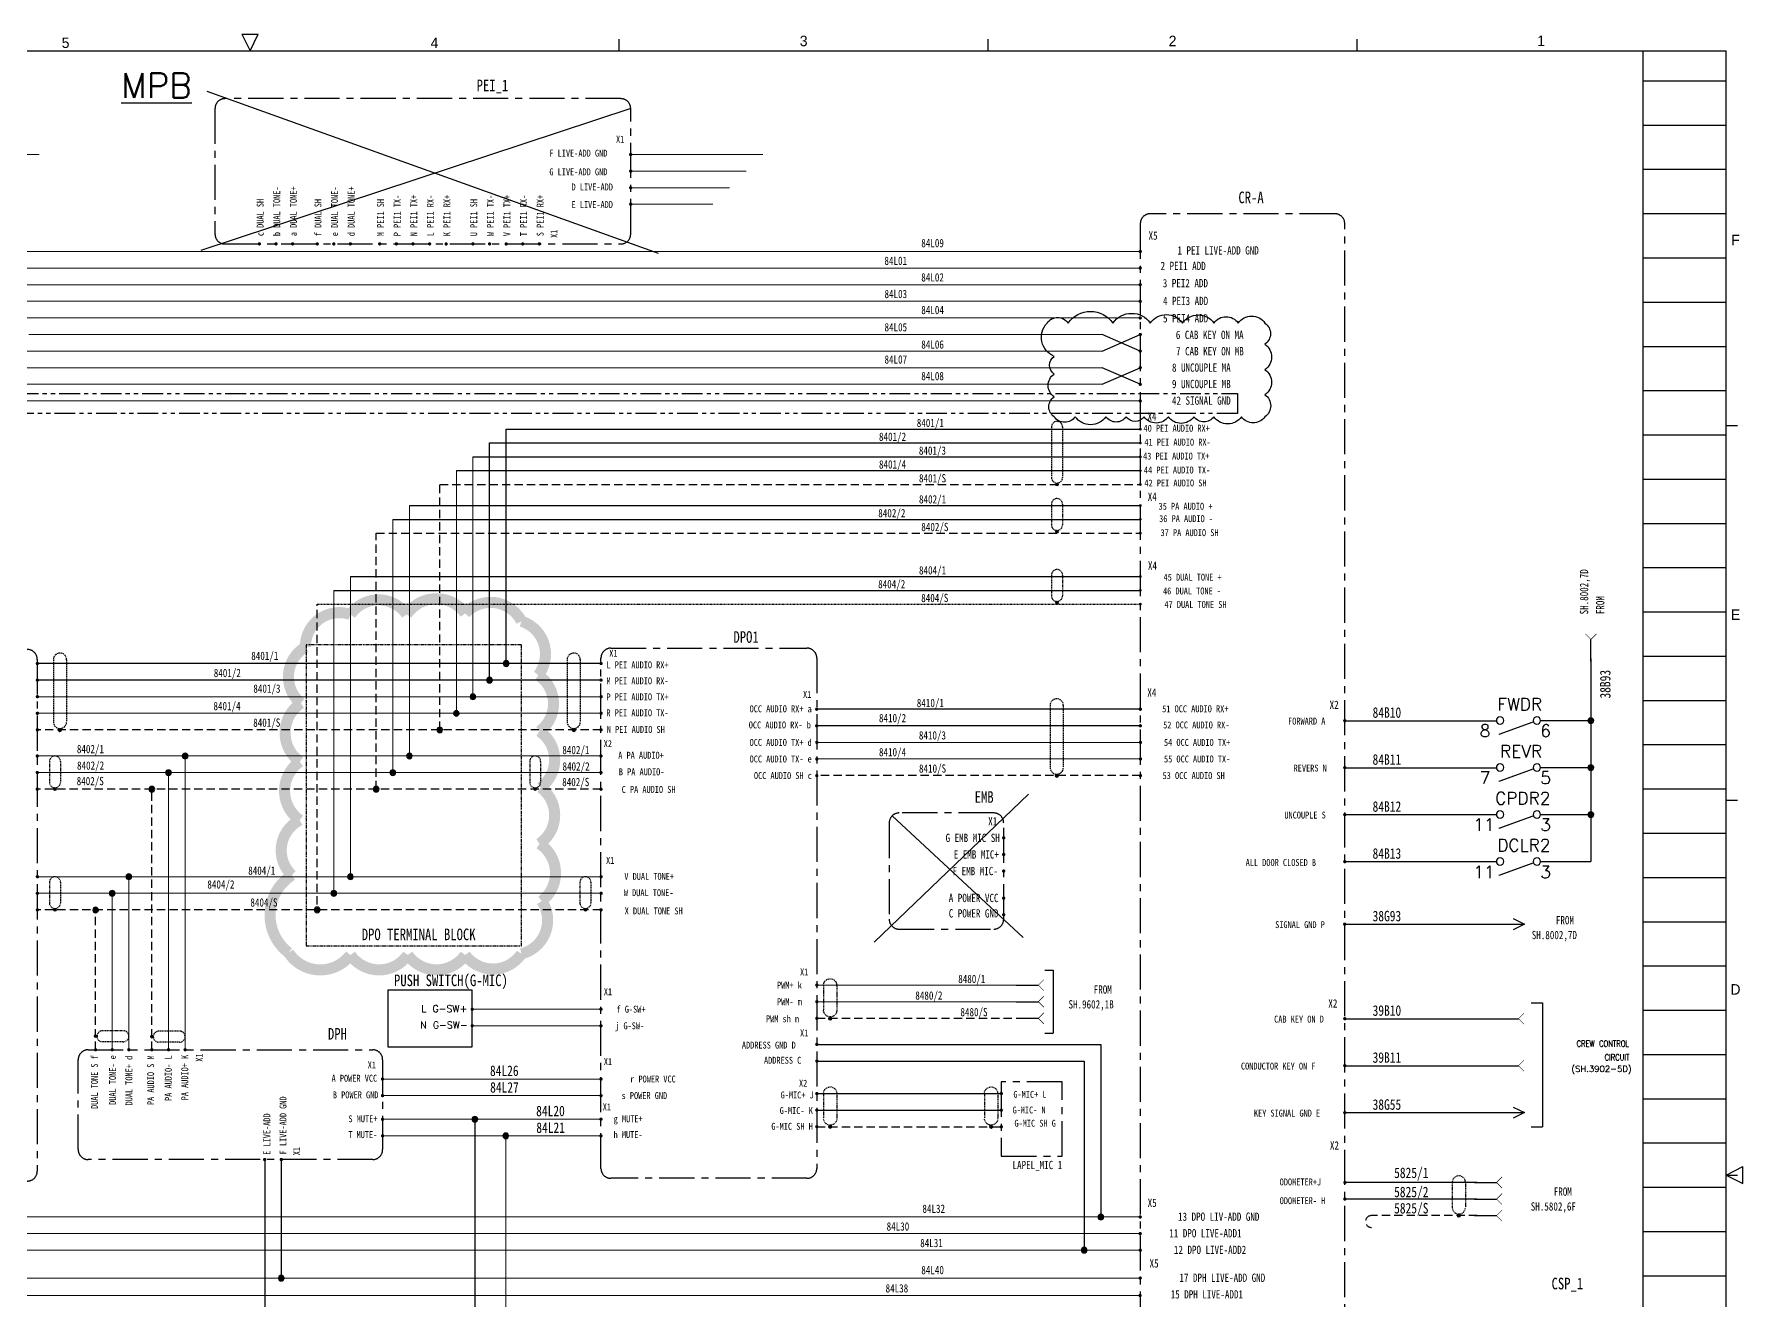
# Model space of a CAD drawing. Header units: millimetres. Extents: x 1204 to 1763, y -128 to 303.
# Drawn here: x 1444.4 to 1753.1, y 64.9 to 293.7 of the extents above; entities that cross this region are included whole.
import ezdxf
from ezdxf.enums import TextEntityAlignment as Align

# ---------------------------------------------------------------- set-up
doc = ezdxf.new("R2010")
doc.units = ezdxf.units.MM
for name, pattern in [('CENTER', [50.8, 31.75, -6.35, 6.35, -6.35]), ('HIDDEN', [0.375, 0.25, -0.125]), ('PHANTOM2', [1.25, 0.625, -0.125, 0.125, -0.125, 0.125, -0.125])]:
    doc.linetypes.add(name, pattern=pattern)
for name, color, linetype, lineweight in [('1', 7, 'Continuous', 15), ('7', 7, 'Continuous', 15), ('ADDRESS', 85, 'Continuous', 15), ('GND', 252, 'Continuous', 15), ('LINE', 7, 'Continuous', 15), ('TEXT', 7, 'Continuous', 15)]:
    doc.layers.add(name, color=color, linetype=linetype, lineweight=lineweight)
for name, color, linetype in [('AUDIO+', 26, 'Continuous'), ('PA+', 116, 'Continuous'), ('RED_14_THHN', 20, 'Continuous'), ('SHIELD', 41, 'Continuous'), ('SYMS', 7, 'Continuous'), ('TX+', 1, 'Continuous'), ('TX-', 30, 'Continuous')]:
    doc.layers.add(name, color=color, linetype=linetype)
doc.styles.add('ROMANS', font='txt', dxfattribs={"height": 0.2})
doc.styles.get("Standard").update_dxf_attribs({"font": 'txt.shx', "bigfont": 'whgtxt.shx'})
doc.styles.add('WD_IEC', font='ISOCP2', dxfattribs={"width": 0.9, "height": 4, "bigfont": 'whtmtxt'})

# ---------------------------------------------------------------- blocks, each defined once
blk = doc.blocks.new('BALL')
at = {"layer": 'LINE'}
h = blk.add_hatch(color=256, dxfattribs=at)
h.paths.add_polyline_path([(203.75, 320.23, 0.41419), (203.5, 319.98), (203.75, 319.98)])
h.paths.add_polyline_path([(203.75, 320.23), (203.75, 319.98), (204, 319.98, 0.41419)])
h.paths.add_polyline_path([(204, 319.98, 0.00002), (204, 319.98), (203.5, 319.98, 1.00004)])
blk.add_circle((203.75, 319.98), 0.25, dxfattribs=at)
blk = doc.blocks.new('A$C38FC7A60')
at = {"layer": 'SHIELD', "linetype": 'HIDDEN'}
for p, q in [((-1.98, 10), (-1.98, 2.5)), ((0, 0), (0, 0.52))]:
    blk.add_line(p, q, dxfattribs=at)
for points in [[(-1.98, 10), (-1.98, 10), (-1.94, 10.52), (-1.94, 10.52), (-1.23, 12.78), (1.93, 12.35), (1.98, 10), (1.98, 10), (1.98, 2.5), (1.98, 2.5)], [(1.98, 2.5), (1.98, 2.5), (1.94, 1.98), (1.94, 1.98), (1.34, 0.01), (-1.34, 0.01), (-1.94, 1.98), (-1.94, 1.98), (-1.98, 2.5), (-1.98, 2.5)]]:
    blk.add_open_spline(points, degree=3, knots=[0, 0, 0, 0, 1, 1, 1, 2, 2, 2, 3, 3, 3, 3], dxfattribs=at)
at = {"layer": 'SHIELD', "linetype": 'HIDDEN', "xscale": -2, "yscale": 2, "zscale": 2}
blk.add_blockref('BALL', (407.5, -639.96), dxfattribs=at)
blk = doc.blocks.new('mel6e')
blk.add_line((0, 0), (4, 0))
at = {"const_width": 0.107}
blk.add_lwpolyline([(5, 1), (4, 0), (5, -1)], dxfattribs=at)
blk = doc.blocks.new('mel0b')
at = {"const_width": 0.213}
blk.add_lwpolyline([(1.29, -0.23), (7.56, -2.51)], dxfattribs=at)
for centre in [(0.67, 0), (7.33, 0)]:
    blk.add_circle(centre, 0.667)
blk = doc.blocks.new('WDDOT')
for radius in [0.72, 0.449, 0.223]:
    blk.add_circle((0, 0), radius)
blk = doc.blocks.new('HA1X1')
blk.add_lwpolyline([(-2.5, 1.25), (0, 0), (-2.5, -1.25)])
at = {"style": 'WD_IEC', "flags": 1}
blk.add_attdef('X4TERM01', (0, 0), '', height=0.32, dxfattribs=at)
at = {"style": 'WD_IEC'}
blk.add_attdef('DESC1', (2.5, 0.675), '', height=2.5, dxfattribs=at)
blk.add_attdef('DESC2', text='', height=2.5, dxfattribs=at).set_placement((2.5, -0.675), align=Align.TOP_LEFT)

msp = doc.modelspace()

# ---------------------------------------------------------------- linework, layer by layer
at = {"color": 2, "linetype": 'Continuous'}
for p, q in [((1481.88, 293.66), (1484.88, 293.66)), ((1481.88, 293.66), (1483.38, 290.63)), ((1483.38, 290.63), (1484.88, 293.66)), ((1750.08, 87.43), (1753.1, 88.96)), ((1750.08, 87.43), (1753.1, 85.92)), ((1753.1, 85.92), (1753.1, 88.96))]:
    msp.add_line(p, q, dxfattribs=at)
at = {"color": 5, "linetype": 'Continuous'}
for p, q in [((1216.68, 290.63), (1750.08, 290.63)), ((1735.08, -115.77), (1735.08, 290.63)), ((1750.08, -115.77), (1750.08, 290.63)), ((1735.08, 285.23), (1750.08, 285.23)), ((1735.08, 269.23), (1750.08, 269.23)), ((1735.08, 253.23), (1750.08, 253.23)), ((1735.08, 237.23), (1750.08, 237.23)), ((1735.08, 221.23), (1750.08, 221.23)), ((1735.08, 205.23), (1750.08, 205.23)), ((1735.08, 189.23), (1750.08, 189.23)), ((1735.08, 173.23), (1750.08, 173.23)), ((1735.08, 157.23), (1750.08, 157.23)), ((1735.08, 141.23), (1750.08, 141.23)), ((1735.08, 125.23), (1750.08, 125.23)), ((1735.08, 109.23), (1750.08, 109.23)), ((1735.08, 93.23), (1750.08, 93.23)), ((1735.08, 77.23), (1750.08, 77.23))]:
    msp.add_line(p, q, dxfattribs=at)
at = {"color": 6, "linetype": 'Continuous'}
for p, q in [((1550.06, 290.63), (1550.06, 292.74)), ((1616.73, 290.63), (1616.73, 292.74)), ((1683.41, 290.63), (1683.41, 292.74)), ((1735.08, 277.23), (1750.08, 277.23)), ((1735.08, 261.23), (1750.08, 261.23)), ((1735.08, 245.23), (1750.08, 245.23)), ((1735.08, 229.23), (1750.08, 229.23)), ((1750.08, 222.9), (1752.13, 222.9)), ((1735.08, 213.23), (1750.08, 213.23)), ((1735.08, 197.23), (1750.08, 197.23)), ((1735.08, 181.23), (1750.08, 181.23)), ((1735.08, 165.23), (1750.08, 165.23)), ((1750.08, 155.17), (1752.13, 155.17)), ((1735.08, 149.23), (1750.08, 149.23)), ((1735.08, 133.23), (1750.08, 133.23)), ((1735.08, 117.23), (1750.08, 117.23)), ((1735.08, 101.23), (1750.08, 101.23)), ((1750.08, 87.43), (1752.13, 87.43)), ((1735.08, 85.23), (1750.08, 85.23)), ((1735.08, 69.23), (1750.08, 69.23))]:
    msp.add_line(p, q, dxfattribs=at)
for p, q in [((1475.55, 283.38), (1557.12, 254.07)), ((1552.16, 280.2), (1474.51, 254.55)), ((1644.22, 236.37), (1637.36, 239.37)), ((1637.36, 236.37), (1644.22, 239.37)), ((1644.22, 230.37), (1637.36, 233.37)), ((1637.36, 230.37), (1644.22, 233.37)), ((1526.66, 219.76), (1644.22, 219.76)), ((1529.66, 222.26), (1644.22, 222.26)), ((1523.66, 217.26), (1644.22, 217.26)), ((1520.66, 214.76), (1644.22, 214.76)), ((1512.18, 208.45), (1644.22, 208.45)), ((1509.18, 205.95), (1644.22, 205.95)), ((1501.52, 195.62), (1644.22, 195.62)), ((1498.52, 193.12), (1644.22, 193.12)), ((1681.18, 169.56), (1708.57, 169.56)), ((1716.57, 169.59), (1725.65, 169.59)), ((1681.18, 161.07), (1708.57, 161.07)), ((1716.57, 161.09), (1725.65, 161.09)), ((1624.02, 156.28), (1596.18, 129.55)), ((1599.38, 152.36), (1623.07, 130.36)), ((1681.18, 152.58), (1708.57, 152.58)), ((1716.57, 152.6), (1725.65, 152.6)), ((1681.18, 144.08), (1708.57, 144.08)), ((1716.57, 144.1), (1725.65, 144.1)), ((1681.18, 132.78), (1713.63, 132.78)), ((1626.97, 124.49), (1628.52, 124.49)), ((1628.52, 124.49), (1628.52, 113.09)), ((1714.88, 118.56), (1716.93, 118.56)), ((1716.93, 118.56), (1716.93, 96.13)), ((1681.18, 115.69), (1708.57, 115.69)), ((1626.97, 113.09), (1628.52, 113.09)), ((1681.18, 107.2), (1708.57, 107.2)), ((1585.79, 102.16), (1592.09, 102.16)), ((1585.79, 99.16), (1592.09, 99.16)), ((1681.18, 98.71), (1713.63, 98.71)), ((1714.88, 96.13), (1716.93, 96.13))]:
    msp.add_line(p, q)
at = {"color": 1, "linetype": 'CENTER', "ltscale": 0.2}
for points in [[(1552.16, 257.53), (1552.16, 280.2, 0.414214), (1550.36, 282), (1478.85, 282, 0.414214), (1477.05, 280.2), (1477.05, 257.53, 0.414214), (1478.85, 255.73), (1550.36, 255.73, 0.414214)], [(1679.38, 261.2), (1646.04, 261.2, 0.414214), (1644.24, 259.4), (1644.24, -46.42, 0.414214), (1646.04, -48.22), (1679.38, -48.22, 0.414214), (1681.18, -46.42), (1681.18, 259.4, 0.414214)], [(1417.86, 182.44), (1443.14, 182.44, -0.414214), (1444.94, 180.64), (1444.94, 88.14, -0.414214), (1443.14, 86.34), (1417.86, 86.34, -0.414214), (1416.06, 88.14), (1416.06, 180.64, -0.414214)], [(1548.59, 182.68), (1583.99, 182.68, -0.414214), (1585.79, 180.88), (1585.79, 88.64, -0.414214), (1583.99, 86.84), (1548.59, 86.84, -0.414214), (1546.79, 88.64), (1546.79, 180.88, -0.414214)], [(1617.75, 152.88), (1600.66, 152.88, 0.414214), (1598.86, 151.08), (1598.86, 133.68, 0.414214), (1600.66, 131.88), (1617.75, 131.88, 0.414214), (1619.55, 133.68), (1619.55, 151.08, 0.414214)], [(1454.13, 110.08), (1505.54, 110.08, -0.414214), (1507.34, 108.28), (1507.34, 92.03, -0.414214), (1505.54, 90.23), (1454.13, 90.23, -0.414214), (1452.33, 92.03), (1452.33, 108.28, -0.414214)]]:
    msp.add_lwpolyline(points, format="xyb", close=True, dxfattribs=at)
for points, const_width in [([(1552.31, 271.9, -1), (1552.01, 271.9, -1)], 0.3), ([(1552.31, 268.9, -1), (1552.01, 268.9, -1)], 0.3), ([(1552.31, 265.9, -1), (1552.01, 265.9, -1)], 0.3), ([(1552.31, 262.93, -1), (1552.01, 262.93, -1)], 0.3), ([(1485.07, 255.6, -1), (1485.07, 255.9, -1)], 0.3), ([(1488.07, 255.6, -1), (1488.07, 255.9, -1)], 0.3), ([(1491.07, 255.6, -1), (1491.07, 255.9, -1)], 0.3), ([(1495.52, 255.6, -1), (1495.52, 255.9, -1)], 0.3), ([(1498.52, 255.6, -1), (1498.52, 255.9, -1)], 0.3), ([(1501.52, 255.6, -1), (1501.52, 255.9, -1)], 0.3), ([(1506.82, 255.6, -1), (1506.82, 255.9, -1)], 0.3), ([(1509.82, 255.6, -1), (1509.82, 255.9, -1)], 0.3), ([(1512.82, 255.6, -1), (1512.82, 255.9, -1)], 0.3), ([(1515.82, 255.6, -1), (1515.82, 255.9, -1)], 0.3), ([(1518.82, 255.6, -1), (1518.82, 255.9, -1)], 0.3), ([(1523.66, 255.6, -1), (1523.66, 255.9, -1)], 0.3), ([(1526.66, 255.6, -1), (1526.66, 255.9, -1)], 0.3), ([(1529.66, 255.6, -1), (1529.66, 255.9, -1)], 0.3), ([(1532.66, 255.6, -1), (1532.66, 255.9, -1)], 0.3), ([(1535.66, 255.6, -1), (1535.66, 255.9, -1)], 0.3), ([(1644.37, 254.37, -1), (1644.07, 254.37, -1)], 0.3), ([(1644.37, 251.37, -1), (1644.07, 251.37, -1)], 0.3), ([(1644.37, 248.37, -1), (1644.07, 248.37, -1)], 0.3), ([(1644.37, 245.37, -1), (1644.07, 245.37, -1)], 0.3), ([(1644.37, 242.37, -1), (1644.07, 242.37, -1)], 0.3), ([(1644.37, 239.37, -1), (1644.07, 239.37, -1)], 0.3), ([(1644.37, 236.37, -1), (1644.07, 236.37, -1)], 0.3), ([(1644.37, 233.37, -1), (1644.07, 233.37, -1)], 0.3), ([(1644.37, 230.37, -1), (1644.07, 230.37, -1)], 0.3), ([(1644.37, 227.37, -1), (1644.07, 227.37, -1)], 0.3), ([(1644.37, 222.26, -1), (1644.12, 222.26, -1)], 0.25), ([(1644.37, 219.76, -1), (1644.12, 219.76, -1)], 0.25), ([(1644.37, 217.26, -1), (1644.12, 217.26, -1)], 0.25), ([(1644.37, 214.76, -1), (1644.12, 214.76, -1)], 0.25), ([(1644.37, 212.26, -1), (1644.12, 212.26, -1)], 0.25), ([(1644.37, 208.45, -1), (1644.12, 208.45, -1)], 0.25), ([(1644.37, 205.95, -1), (1644.12, 205.95, -1)], 0.25), ([(1644.37, 203.45, -1), (1644.12, 203.45, -1)], 0.25), ([(1644.37, 195.62, -1), (1644.12, 195.62, -1)], 0.25), ([(1644.37, 193.12, -1), (1644.12, 193.12, -1)], 0.25), ([(1644.37, 190.62, -1), (1644.12, 190.62, -1)], 0.25), ([(1444.81, 179.9, 1), (1445.11, 179.9, 1)], 0.3), ([(1444.81, 179.9, 1), (1445.11, 179.9, 1)], 0.3), ([(1529.81, 179.9, -1), (1529.51, 179.9, -1)], 0.3), ([(1546.66, 179.9, 1), (1546.96, 179.9, 1)], 0.3), ([(1546.66, 179.9, 1), (1546.96, 179.9, 1)], 0.3), ([(1444.81, 176.9, 1), (1445.11, 176.9, 1)], 0.3), ([(1526.81, 176.9, -1), (1526.51, 176.9, -1)], 0.3), ([(1546.66, 176.9, 1), (1546.96, 176.9, 1)], 0.3), ([(1444.81, 173.9, 1), (1445.11, 173.9, 1)], 0.3), ([(1523.81, 173.9, -1), (1523.51, 173.9, -1)], 0.3), ([(1546.66, 173.9, 1), (1546.96, 173.9, 1)], 0.3), ([(1444.81, 170.9, 1), (1445.11, 170.9, 1)], 0.3), ([(1520.81, 170.9, -1), (1520.51, 170.9, -1)], 0.3), ([(1546.66, 170.9, 1), (1546.96, 170.9, 1)], 0.3), ([(1585.92, 171.64, -1), (1585.62, 171.64, -1)], 0.3), ([(1644.39, 171.64, -1), (1644.09, 171.64, -1)], 0.3), ([(1681.33, 169.56, -1), (1681.03, 169.56, -1)], 0.3), ([(1725.8, 169.59, -1), (1725.5, 169.59, -1)], 0.3), ([(1444.81, 167.9, 1), (1445.11, 167.9, 1)], 0.3), ([(1517.81, 167.9, -1), (1517.51, 167.9, -1)], 0.3), ([(1546.66, 167.9, 1), (1546.96, 167.9, 1)], 0.3), ([(1585.92, 168.64, -1), (1585.62, 168.64, -1)], 0.3), ([(1644.39, 168.64, -1), (1644.09, 168.64, -1)], 0.3), ([(1585.94, 165.64, -1), (1585.64, 165.64, -1)], 0.3), ([(1644.41, 165.64, -1), (1644.11, 165.64, -1)], 0.3), ([(1445.09, 163.18, -1), (1444.79, 163.18, -1)], 0.3), ([(1471.8, 163.18, -1), (1471.5, 163.18, -1)], 0.3), ([(1512.33, 163.2, -1), (1512.03, 163.2, -1)], 0.3), ([(1546.64, 163.18, 1), (1546.94, 163.18, 1)], 0.3), ([(1585.94, 162.64, -1), (1585.64, 162.64, -1)], 0.3), ([(1644.41, 162.64, -1), (1644.11, 162.64, -1)], 0.3), ([(1681.33, 161.07, -1), (1681.03, 161.07, -1)], 0.3), ([(1725.8, 161.09, -1), (1725.5, 161.09, -1)], 0.3), ([(1445.09, 160.18, -1), (1444.79, 160.18, -1)], 0.3), ([(1445.09, 157.18, -1), (1444.79, 157.18, -1)], 0.3), ([(1465.8, 157.2, -1), (1465.5, 157.2, -1)], 0.3), ([(1468.8, 160.2, -1), (1468.5, 160.2, -1)], 0.3), ([(1506.33, 157.2, -1), (1506.03, 157.2, -1)], 0.3), ([(1509.33, 160.2, -1), (1509.03, 160.2, -1)], 0.3), ([(1546.64, 160.18, 1), (1546.94, 160.18, 1)], 0.3), ([(1546.64, 157.18, 1), (1546.94, 157.18, 1)], 0.3), ([(1585.94, 159.64, -1), (1585.64, 159.64, -1)], 0.3), ([(1644.41, 159.64, -1), (1644.11, 159.64, -1)], 0.3), ([(1681.33, 152.58, -1), (1681.03, 152.58, -1)], 0.3), ([(1725.8, 152.6, -1), (1725.5, 152.6, -1)], 0.3), ([(1619.7, 148.38, 1), (1619.4, 148.38, 1)], 0.3), ([(1619.7, 145.38, 1), (1619.4, 145.38, 1)], 0.3), ([(1619.7, 142.38, 1), (1619.4, 142.38, 1)], 0.3), ([(1681.33, 144.08, -1), (1681.03, 144.08, -1)], 0.3), ([(1444.81, 141.36, 1), (1445.11, 141.36, 1)], 0.3), ([(1461.62, 141.37, -1), (1461.32, 141.37, -1)], 0.3), ([(1501.67, 141.37, -1), (1501.37, 141.37, -1)], 0.3), ([(1546.66, 141.36, 1), (1546.96, 141.36, 1)], 0.3), ([(1444.81, 138.36, 1), (1445.11, 138.36, 1)], 0.3), ([(1458.62, 138.37, -1), (1458.32, 138.37, -1)], 0.3), ([(1498.67, 138.37, -1), (1498.37, 138.37, -1)], 0.3), ([(1546.66, 138.36, 1), (1546.96, 138.36, 1)], 0.3), ([(1619.7, 137.49, -1), (1619.4, 137.49, -1)], 0.3), ([(1444.81, 135.36, 1), (1445.11, 135.36, 1)], 0.3), ([(1455.63, 135.36, -1), (1455.33, 135.36, -1)], 0.3), ([(1495.67, 135.37, -1), (1495.37, 135.37, -1)], 0.3), ([(1546.66, 135.36, 1), (1546.96, 135.36, 1)], 0.3), ([(1619.7, 134.49, -1), (1619.4, 134.49, -1)], 0.3), ([(1681.33, 132.78, -1), (1681.03, 132.78, -1)], 0.3), ([(1585.94, 121.76, -1), (1585.64, 121.76, -1)], 0.3), ([(1523.37, 117.41, 1), (1523.67, 117.41, 1)], 0.3), ([(1523.37, 117.41, 1), (1523.67, 117.41, 1)], 0.3), ([(1546.64, 117.41, 1), (1546.94, 117.41, 1)], 0.3), ([(1546.64, 117.41, 1), (1546.94, 117.41, 1)], 0.3), ([(1585.94, 118.76, -1), (1585.64, 118.76, -1)], 0.3), ([(1523.37, 114.41, 1), (1523.67, 114.41, 1)], 0.3), ([(1546.64, 114.41, 1), (1546.94, 114.41, 1)], 0.3), ([(1585.94, 115.76, -1), (1585.64, 115.76, -1)], 0.3), ([(1681.33, 115.69, -1), (1681.03, 115.69, -1)], 0.3), ([(1585.94, 111.04, -1), (1585.64, 111.04, -1)], 0.3), ([(1455.63, 110.08, -1), (1455.33, 110.08, -1)], 0.3), ([(1458.63, 110.08, -1), (1458.33, 110.08, -1)], 0.3), ([(1461.63, 110.08, -1), (1461.33, 110.08, -1)], 0.3), ([(1465.8, 110.08, -1), (1465.5, 110.08, -1)], 0.3), ([(1468.8, 110.08, -1), (1468.5, 110.08, -1)], 0.3), ([(1471.8, 110.08, -1), (1471.5, 110.08, -1)], 0.3), ([(1585.94, 108.04, -1), (1585.64, 108.04, -1)], 0.3), ([(1507.47, 104.79, -1), (1507.17, 104.79, -1)], 0.3), ([(1546.64, 104.79, 1), (1546.94, 104.79, 1)], 0.3), ([(1546.64, 104.79, 1), (1546.94, 104.79, 1)], 0.3), ([(1681.33, 107.2, -1), (1681.03, 107.2, -1)], 0.3), ([(1507.47, 101.79, -1), (1507.17, 101.79, -1)], 0.3), ([(1546.64, 101.79, 1), (1546.94, 101.79, 1)], 0.3), ([(1585.64, 102.16, 1), (1585.94, 102.16, 1)], 0.3), ([(1618.97, 102.16, 1), (1619.27, 102.16, 1)], 0.3), ([(1585.64, 99.16, 1), (1585.94, 99.16, 1)], 0.3), ([(1618.97, 99.16, 1), (1619.27, 99.16, 1)], 0.3), ([(1681.33, 98.71, -1), (1681.03, 98.71, -1)], 0.3), ([(1507.47, 97.52, -1), (1507.17, 97.52, -1)], 0.3), ([(1524.16, 97.53, -1), (1523.86, 97.53, -1)], 0.3), ([(1546.64, 97.52, 1), (1546.94, 97.52, 1)], 0.3), ([(1546.64, 97.52, 1), (1546.94, 97.52, 1)], 0.3), ([(1585.64, 96.16, 1), (1585.94, 96.16, 1)], 0.3), ([(1618.97, 96.16, 1), (1619.27, 96.16, 1)], 0.3), ([(1507.47, 94.52, -1), (1507.17, 94.52, -1)], 0.3), ([(1529.73, 94.53, -1), (1529.43, 94.53, -1)], 0.3), ([(1546.64, 94.52, 1), (1546.94, 94.52, 1)], 0.3), ([(1486.18, 90.23, -1), (1485.88, 90.23, -1)], 0.3), ([(1489.18, 90.23, -1), (1488.88, 90.23, -1)], 0.3), ([(1681.35, 86.09, -1), (1681.05, 86.09, -1)], 0.3), ([(1681.35, 83.09, -1), (1681.05, 83.09, -1)], 0.3), ([(1637.25, 79.85, -1), (1636.95, 79.85, -1)], 0.3), ([(1644.37, 79.85, -1), (1644.07, 79.85, -1)], 0.3), ([(1634.25, 73.87, -1), (1633.95, 73.87, -1)], 0.3), ([(1644.37, 76.85, -1), (1644.07, 76.85, -1)], 0.3), ([(1644.37, 73.85, -1), (1644.07, 73.85, -1)], 0.3), ([(1489.17, 68.82, -1), (1488.87, 68.82, -1)], 0.3), ([(1644.37, 68.8, -1), (1644.07, 68.8, -1)], 0.3), ([(1644.34, 65.65, -1), (1644.04, 65.65, -1)], 0.3)]:
    msp.add_lwpolyline(points, format="xyb", close=True, dxfattribs=dict(const_width=const_width))
at = {"color": 2}
msp.add_lwpolyline([(1627.38, 241.44, -0.520567), (1631.21, 241.44, -0.520567), (1639.3, 241.44, -0.520567), (1646.04, 241.44, -0.520567), (1651.86, 241.44, -0.520567), (1657.54, 241.44, -0.520567), (1661.94, 241.44, -0.520567), (1666.76, 241.44, -0.520567), (1666.76, 237.61, -0.520567), (1666.76, 233, -0.520567), (1666.76, 228.47, -0.520567), (1666.76, 224.5, -0.520567), (1662.51, 224.5, -0.520567), (1657.54, 224.5, -0.520567), (1653.92, 224.5, -0.520567), (1649.31, 224.5, -0.520567), (1644.91, 224.5, -0.520567), (1641.71, 224.5, -0.520567), (1638.02, 224.5, -0.520567), (1632.49, 224.5, -0.520567), (1628.66, 224.5, -0.520567), (1628.66, 228.11, -0.520567), (1628.66, 232.22, -0.520567), (1628.66, 235.41, -0.520567)], format="xyb", close=True, dxfattribs=at)
at = {"color": 1, "const_width": 2}
msp.add_lwpolyline([(1490.34, 127.63, 0.520567), (1501.52, 127.22, 0.520567), (1501.52, 127.22, 0.520567), (1511.89, 127.22, 0.520567), (1511.89, 127.22, 0.520567), (1522.26, 127.22, 0.520567), (1522.26, 127.22, 0.520567), (1532.42, 127.42, 0.520567), (1532.42, 127.42, 0.520567), (1536.08, 136.97, 0.520567), (1536.08, 136.97, 0.520567), (1535.68, 147.33, 0.520567), (1535.68, 147.33, 0.520567), (1535.88, 157.48, 0.520567), (1535.88, 157.48, 0.520567), (1535.68, 167.64, 0.520567), (1535.68, 167.64, 0.520567), (1535.47, 177.79, 0.520567), (1535.47, 177.79, 0.520567), (1532.42, 187.54, 0.520567), (1532.42, 187.54, 0.520567), (1522.26, 188.96, 0.520567), (1522.26, 188.96, 0.520567), (1511.69, 188.76, 0.520567), (1511.69, 188.76, 0.520567), (1501.52, 188.76, 0.520567), (1501.52, 188.76, 0.520567), (1493.39, 182.87, 0.520567), (1493.39, 182.87, 0.520567), (1492.57, 172.72, 0.520567), (1492.57, 172.72, 0.520567), (1492.37, 162.15, 0.520567), (1492.37, 162.15, 0.520567), (1492.37, 151.59, 0.520567), (1492.37, 151.59, 0.520567), (1490.95, 141.64, 0.520567), (1490.95, 141.64, 0.520567)], format="xyb", close=True, dxfattribs=at)
at = {"color": 1}
msp.add_lwpolyline([(1523.52, 120.85), (1508.27, 120.85), (1508.27, 110.61), (1523.52, 110.61)], close=True, dxfattribs=at)
at = {"color": 1, "linetype": 'CENTER', "ltscale": 0.2}
msp.add_lwpolyline([(1630.09, 104.3), (1619.12, 104.3), (1619.12, 90.84), (1630.09, 90.84)], close=True, dxfattribs=at)
at = {"layer": '1'}
for p, q in [((1523.66, 217.27), (1523.66, 173.92)), ((1520.66, 214.77), (1520.66, 170.92)), ((1512.18, 208.45), (1512.18, 163.18)), ((1509.18, 205.95), (1509.18, 160.18)), ((1501.52, 195.6), (1501.52, 141.34)), ((1498.52, 193.1), (1498.52, 138.84)), ((1444.94, 173.9), (1546.84, 173.9)), ((1444.94, 170.9), (1546.84, 170.9)), ((1585.81, 165.64), (1644.29, 165.64)), ((1444.94, 163.18), (1546.79, 163.18)), ((1471.65, 163.17), (1471.65, 110.08)), ((1585.81, 162.64), (1644.29, 162.64)), ((1444.94, 160.18), (1546.79, 160.18)), ((1468.65, 160.18), (1468.65, 110.08)), ((1444.94, 141.36), (1546.81, 141.36)), ((1461.48, 141.36), (1461.48, 110.08)), ((1444.94, 138.36), (1546.81, 138.36)), ((1458.48, 138.36), (1458.48, 110.08)), ((1585.81, 121.76), (1621.81, 121.76)), ((1546.79, 117.41), (1523.52, 117.41)), ((1585.81, 118.76), (1621.81, 118.76)), ((1546.79, 114.41), (1523.52, 114.41)), ((1546.79, 104.79), (1507.34, 104.79)), ((1546.79, 101.79), (1507.34, 101.79)), ((1546.79, 97.52), (1507.34, 97.52)), ((1546.79, 94.52), (1507.34, 94.52))]:
    msp.add_line(p, q, dxfattribs=at)
at = {"layer": '7'}
for p, q in [((1637.36, 239.37), (1443.41, 239.37)), ((1637.36, 236.37), (1338.3, 236.37)), ((1637.36, 233.37), (1228.68, 233.37)), ((1637.36, 230.37), (1228.68, 230.37)), ((1644.24, 227.37), (1228.68, 227.37)), ((1529.58, 94.52), (1529.58, 59.49))]:
    msp.add_line(p, q, dxfattribs=at)
at = {"layer": 'ADDRESS'}
for p, q in [((1421.42, 271.9), (1445.3, 271.9)), ((1552.16, 271.9), (1576.03, 271.9)), ((1552.16, 268.9), (1573.03, 268.9)), ((1552.16, 265.9), (1570.03, 265.9)), ((1552.16, 262.93), (1567.03, 262.93)), ((1644.24, 251.37), (1228.68, 251.37)), ((1644.24, 248.37), (1228.68, 248.37)), ((1644.24, 245.37), (1343.98, 245.37)), ((1546.2, 242.37), (1236.18, 242.37)), ((1546.2, 242.37), (1644.24, 242.37)), ((1644.24, 76.85), (1229.94, 76.85)), ((1644.24, 73.85), (1229.94, 73.85)), ((1552.22, 73.85), (1644.26, 73.85)), ((1644.22, 65.65), (1229.92, 65.65))]:
    msp.add_line(p, q, dxfattribs=at)
at = {"layer": 'AUDIO+'}
for p, q in [((1585.79, 102.16), (1619.12, 102.16)), ((1585.79, 99.16), (1619.12, 99.16))]:
    msp.add_line(p, q, dxfattribs=at)
at = {"layer": 'GND'}
for p, q in [((1350.35, 254.37), (1644.24, 254.37)), ((1229.94, 79.85), (1644.24, 79.85)), ((1644.24, 68.8), (1229.94, 68.8))]:
    msp.add_line(p, q, dxfattribs=at)
at = {"layer": 'PA+'}
msp.add_line((1524.01, 97.52), (1524.01, 56.35), dxfattribs=at)
at = {"layer": 'RED_14_THHN', "color": 1, "linetype": 'PHANTOM2'}
msp.add_lwpolyline([(1493.53, 128.86), (1532.42, 128.86), (1532.42, 183.3), (1493.53, 183.3)], close=True, dxfattribs=at)
at = {"layer": 'SHIELD', "linetype": 'HIDDEN'}
for p, q in [((1630.18, 222.67), (1630.18, 213.52)), ((1629.19, 212.27), (1629.19, 212.53)), ((1450.23, 180.59), (1450.23, 169.36)), ((1543.05, 180.59), (1543.05, 169.36)), ((1630.33, 172.33), (1630.33, 161.1)), ((1449.04, 167.86), (1449.04, 168.17)), ((1541.86, 167.86), (1541.86, 168.17)), ((1629.14, 159.6), (1629.14, 159.91))]:
    msp.add_line(p, q, dxfattribs=at)
at = {"layer": 'SHIELD', "linetype": 'HIDDEN', "ltscale": 6}
for p, q in [((1517.66, 167.92), (1517.66, 212.27)), ((1517.66, 212.26), (1644.22, 212.26)), ((1506.18, 203.45), (1644.22, 203.45)), ((1506.18, 157.18), (1506.18, 203.45)), ((1495.52, 136.34), (1495.52, 190.6)), ((1546.84, 167.9), (1444.94, 167.9)), ((1644.29, 159.64), (1585.81, 159.64)), ((1546.79, 157.18), (1444.94, 157.18)), ((1465.65, 110.08), (1465.65, 157.18)), ((1546.81, 135.36), (1444.94, 135.36)), ((1455.48, 110.08), (1455.48, 135.36)), ((1585.79, 115.76), (1621.81, 115.76)), ((1585.79, 96.16), (1619.12, 96.16)), ((1705.12, 80.09), (1686, 80.09))]:
    msp.add_line(p, q, dxfattribs=at)
at = {"layer": 'SHIELD', "linetype": 'HIDDEN', "ltscale": 0.3}
msp.add_line((1495.52, 190.62), (1644.22, 190.62), dxfattribs=at)
at = {"layer": 'SHIELD', "color": 2, "linetype": 'PHANTOM2', "ltscale": 6}
msp.add_lwpolyline([(1223.91, 228.68), (1661.8, 228.68), (1661.8, 225.06), (1223.91, 225.06)], close=True, dxfattribs=at)
at = {"layer": 'SHIELD', "linetype": 'HIDDEN', "ltscale": 6}
msp.add_arc((1686, 79.03), 1.07, 90, 270, dxfattribs=at)
at = {"layer": 'SHIELD', "linetype": 'HIDDEN'}
for points, knots in [([(1630.18, 222.67), (1630.18, 222.67), (1630.16, 222.93), (1630.16, 222.93), (1629.81, 224.06), (1628.23, 223.85), (1628.2, 222.67)], [0, 0, 0, 0, 1, 1, 1, 2, 2, 2, 2]), ([(1628.2, 213.52), (1628.2, 213.52), (1628.22, 213.26), (1628.22, 213.26), (1628.52, 212.28), (1629.86, 212.28), (1630.16, 213.26), (1630.16, 213.26), (1630.18, 213.52), (1630.18, 213.52)], [0, 0, 0, 0, 1, 1, 1, 2, 2, 2, 3, 3, 3, 3]), ([(1450.23, 180.59), (1450.23, 180.59), (1450.21, 180.9), (1450.21, 180.9), (1449.78, 182.25), (1447.88, 181.99), (1447.85, 180.59), (1447.85, 180.59), (1447.85, 169.36), (1447.85, 169.36)], [0, 0, 0, 0, 1, 1, 1, 2, 2, 2, 3, 3, 3, 3]), ([(1543.05, 180.59), (1543.05, 180.59), (1543.03, 180.9), (1543.03, 180.9), (1542.6, 182.25), (1540.7, 181.99), (1540.67, 180.59), (1540.67, 180.59), (1540.67, 169.36), (1540.67, 169.36)], [0, 0, 0, 0, 1, 1, 1, 2, 2, 2, 3, 3, 3, 3]), ([(1630.33, 172.33), (1630.33, 172.33), (1630.31, 172.64), (1630.31, 172.64), (1629.88, 173.99), (1627.98, 173.74), (1627.95, 172.33), (1627.95, 172.33), (1627.95, 161.1), (1627.95, 161.1)], [0, 0, 0, 0, 1, 1, 1, 2, 2, 2, 3, 3, 3, 3]), ([(1447.85, 169.36), (1447.85, 169.36), (1447.88, 169.05), (1447.88, 169.05), (1448.24, 167.87), (1449.85, 167.87), (1450.21, 169.05), (1450.21, 169.05), (1450.23, 169.36), (1450.23, 169.36)], [0, 0, 0, 0, 1, 1, 1, 2, 2, 2, 3, 3, 3, 3]), ([(1540.67, 169.36), (1540.67, 169.36), (1540.7, 169.05), (1540.7, 169.05), (1541.06, 167.87), (1542.67, 167.87), (1543.03, 169.05), (1543.03, 169.05), (1543.05, 169.36), (1543.05, 169.36)], [0, 0, 0, 0, 1, 1, 1, 2, 2, 2, 3, 3, 3, 3]), ([(1627.95, 161.1), (1627.95, 161.1), (1627.98, 160.79), (1627.98, 160.79), (1628.34, 159.61), (1629.95, 159.61), (1630.31, 160.79), (1630.31, 160.79), (1630.33, 161.1), (1630.33, 161.1)], [0, 0, 0, 0, 1, 1, 1, 2, 2, 2, 3, 3, 3, 3])]:
    msp.add_open_spline(points, degree=3, knots=knots, dxfattribs=at)
msp.add_open_spline([(1628.2, 222.67), (1628.2, 222.67), (1628.2, 213.52), (1628.2, 213.52)], degree=3, dxfattribs=at)
at = {"layer": 'TX+'}
for p, q in [((1529.66, 179.92), (1529.66, 222.27)), ((1546.81, 179.9), (1444.94, 179.9)), ((1725.65, 180.78), (1725.65, 144.1)), ((1644.26, 171.64), (1585.79, 171.64)), ((1585.79, 111.04), (1637.1, 111.04)), ((1637.1, 111.04), (1637.1, 79.85)), ((1585.79, 108.04), (1634.1, 108.04)), ((1634.1, 108.04), (1634.1, 73.85)), ((1486.03, 90.23), (1486.03, 62.63)), ((1489.03, 90.23), (1489.02, 68.8)), ((1705.12, 86.09), (1681.22, 86.09))]:
    msp.add_line(p, q, dxfattribs=at)
at = {"layer": 'TX-'}
for p, q in [((1526.66, 176.92), (1526.66, 219.77)), ((1546.81, 176.9), (1444.94, 176.9)), ((1644.26, 168.64), (1585.79, 168.64)), ((1705.12, 83.09), (1681.22, 83.09))]:
    msp.add_line(p, q, dxfattribs=at)

# ---------------------------------------------------------------- block references
at = {"xscale": -1}
for p, rotation in [((1725.65, 180.26), 270), ((1621.81, 121.76), 180), ((1621.81, 118.76), 180), ((1621.81, 115.76), 180), ((1708.57, 115.69), 180), ((1708.57, 107.2), 180), ((1704.6, 86.09), 180), ((1704.6, 83.09), 180), ((1704.6, 80.09), 180)]:
    msp.add_blockref('mel6e', p, dxfattribs=dict(at, rotation=rotation))
at = {"xscale": -0.7000000000000455, "yscale": 0.7000000000000455, "zscale": 0.7000000000000455}
for p in [(1529.66, 179.89), (1526.66, 176.89), (1523.66, 173.89), (1520.66, 170.89), (1725.65, 169.57), (1517.66, 167.89), (1471.65, 163.17), (1512.18, 163.18), (1468.65, 160.18), (1509.18, 160.18), (1725.65, 161.08), (1465.65, 157.18), (1506.18, 157.18), (1725.65, 152.58), (1461.48, 141.36), (1501.52, 141.36), (1455.48, 135.34), (1458.48, 138.36), (1495.52, 135.36), (1498.52, 138.36), (1524.01, 97.52), (1529.58, 94.52), (1637.1, 79.84), (1634.1, 73.85), (1489.02, 68.8)]:
    msp.add_blockref('WDDOT', p, dxfattribs=at)
at = {"xscale": -1}
for p in [(1716.57, 169.59), (1716.57, 161.09), (1716.57, 152.6), (1716.57, 144.1)]:
    msp.add_blockref('mel0b', p, dxfattribs=at)
at = {"layer": '7'}
for p, xscale, yscale, zscale in [((1629.18, 203.71), -0.5, 0.5, 0.5), ((1629.18, 190.88), -0.5, 0.5, 0.5), ((1448.14, 157.18), -0.5, 0.5, 0.5), ((1534.9, 157.18), -0.5, 0.5, 0.5), ((1448.14, 135.36), -0.5, 0.5, 0.5), ((1543.98, 135.36), -0.5, 0.5, 0.5), ((1588.2, 115.72), 0.599999999999909, 0.599999999999909, 0.599999999999909), ((1588.2, 96.16), 0.599999999999909, 0.599999999999909, 0.599999999999909), ((1617.28, 96.16), 0.599999999999909, 0.599999999999909, 0.599999999999909), ((1701.79, 80.09), -0.599999999999909, 0.599999999999909, 0.599999999999909)]:
    msp.add_blockref('A$C38FC7A60', p, dxfattribs=dict(at, xscale=xscale, yscale=yscale, zscale=zscale))
at = {"layer": '7', "xscale": -0.5, "yscale": 0.5, "zscale": 0.5, "rotation": 270}
for p in [(1455.48, 112.52), (1465.65, 112.45)]:
    msp.add_blockref('A$C38FC7A60', p, dxfattribs=at)
at = {"layer": 'SHIELD', "linetype": 'HIDDEN'}
msp.add_blockref('BALL', (1425.44, -107.71), dxfattribs=at)
at = {"layer": 'SHIELD', "linetype": 'HIDDEN', "xscale": 1.199999999999818, "yscale": 1.199999999999818, "zscale": 1.199999999999818}
for p in [(1204.54, -216.12), (1297.36, -216.12), (1384.64, -224.37)]:
    msp.add_blockref('BALL', p, dxfattribs=at)
at = {"layer": 'SYMS', "xscale": 0.7999999999999545, "yscale": 0.7999999999999545, "zscale": 0.7999999999999545}
for p in [(1713.63, 132.78), (1713.63, 98.71)]:
    msp.add_blockref('HA1X1', p, dxfattribs=at)

# ---------------------------------------------------------------- texts
at = {"color": 0}
msp.add_text('%%UMPB', height=4.5, dxfattribs=at).set_placement((1466.48, 284.37), align=Align.MIDDLE_CENTER)
at = {"style": 'ROMANS', "width": 0.8}
for s, p in [('F LIVE-ADD GND', (1537.47, 272.15)), ('G LIVE-ADD GND', (1537.47, 268.77)), ('D LIVE-ADD', (1541.47, 266.04)), ('E LIVE-ADD', (1541.47, 262.86)), ('ADDRESS GND D', (1572.25, 110.92)), ('ADDRESS C', (1576.25, 108.18))]:
    msp.add_text(s, height=1.25, dxfattribs=at).set_placement(p, align=Align.MIDDLE_LEFT)
for s, p in [('c DUAL SH', (1485.21, 257.15)), ('b DUAL TONE-', (1488.21, 257.15)), ('a DUAL TONE+', (1491.21, 257.15)), ('f DUAL SH', (1495.66, 257.13)), ('e DUAL TONE-', (1498.66, 257.13)), ('d DUAL TONE+', (1501.66, 257.13)), ('M PEI1 SH', (1506.96, 257.13)), ('P PEI1 TX-', (1509.96, 257.13)), ('N PEI1 TX+', (1512.96, 257.13)), ('L PEI1 RX-', (1515.96, 257.13)), ('K PEI1 RX+', (1518.96, 257.13)), ('U PEI1 SH', (1523.8, 257.13)), ('W PEI1 TX-', (1526.8, 257.13)), ('V PEI1 TX+', (1529.8, 257.13)), ('T PEI1 RX-', (1532.8, 257.13)), ('S PEI1 RX+', (1535.8, 257.13)), ('F LIVE-ADD GND', (1489.34, 91.17)), ('E LIVE-ADD', (1486.42, 91.09))]:
    msp.add_text(s, height=1.25, rotation=90, dxfattribs=at).set_placement(p, align=Align.MIDDLE_LEFT)
for s, height, p in [('FWDR', 2.24, (1716.83, 171.42)), ('8', 2.24, (1707.48, 166.63)), ('6', 2.24, (1718.43, 166.63)), ('REVR', 2.24, (1716.83, 162.92)), ('7', 2.24, (1707.48, 158.13)), ('5', 2.24, (1718.43, 158.13)), ('CPDR2', 2.24, (1718.33, 154.43)), ('11', 2.24, (1708.23, 149.64)), ('3', 2.24, (1718.43, 149.64)), ('DCLR2', 2.24, (1718.33, 145.93)), ('11', 2.24, (1708.23, 141.1)), ('3', 2.24, (1718.43, 141.1)), ('L G-SW+', 1.25, (1522.62, 116.87)), ('N G-SW-', 1.25, (1522.69, 113.95))]:
    msp.add_text(s, height=height).set_placement(p, align=Align.RIGHT)
at = {"width": 0.8}
for s, p in [('CREW CONTROL', (1723.07, 110.63)), ('CIRCUIT', (1728.13, 108.16))]:
    msp.add_text(s, height=1.12, dxfattribs=at).set_placement(p)
msp.add_text('(SH.3902-5D)', height=1.12).set_placement((1722.12, 106.07))
at = {"color": 4, "char_height": 1.9, "attachment_point": 5, "style": 'ROMANS'}
for s, insert in [('{\\fﾱﾼﾸﾲￃﾼ|b0|i0|c129|p49;3 }', (1583.41, 292.42)), ('{\\fﾱﾼﾸﾲￃﾼ|b0|i0|c129|p49;2 }', (1650.07, 292.42)), ('{\\fﾱﾼﾸﾲￃﾼ|b0|i0|c129|p49;1 }', (1716.65, 292.46)), ('{\\fﾱﾼﾸﾲￃﾼ|b0|i0|c129|p49;5 }', (1450.05, 292.09)), ('{\\fﾱﾼﾸﾲￃﾼ|b0|i0|c129|p49;4 }', (1516.71, 292.09)), ('{\\fﾱﾼﾸﾲￃﾼ|b0|i0|c129|p49;F }', (1751.77, 256.45)), ('{\\fﾱﾼﾸﾲￃﾼ|b0|i0|c129|p49;E }', (1751.77, 188.72)), ('{\\fﾱﾼﾸﾲￃﾼ|b0|i0|c129|p49;D }', (1751.77, 120.99))]:
    msp.add_mtext(s, dxfattribs=dict(at, insert=insert))
at = {"layer": 'TEXT', "lineweight": 0, "style": 'ROMANS', "width": 0.8}
for s, p in [('PEI_1', (1527.18, 283.35)), ('DPO1', (1573.01, 183.64)), ('EMB', (1616.03, 154.72)), ('DPO TERMINAL BLOCK', (1513.85, 129.88)), ('DPH', (1499.17, 111.91)), ('CSP_1', (1721.4, 66.77))]:
    msp.add_text(s, height=2.1, dxfattribs=at).set_placement(p, align=Align.CENTER)
at = {"layer": 'TEXT', "style": 'ROMANS', "width": 0.8}
for s, height, p in [('X1', 1.25, (1551.01, 274.68)), ('84L09', 1.5, (1608.75, 255.9)), ('X5', 1.5, (1647.36, 257.25)), ('84L01', 1.5, (1602.09, 252.7)), ('1 PEI LIVE-ADD GND', 1.5, (1665.64, 254.57)), ('84L02', 1.5, (1608.75, 249.7)), ('2 PEI1 ADD', 1.5, (1656.06, 251.77)), ('84L03', 1.5, (1602.1, 246.7)), ('3 PEI2 ADD', 1.5, (1656.46, 248.65)), ('84L04', 1.5, (1608.75, 243.8)), ('4 PEI3 ADD', 1.5, (1656.5, 245.44)), ('84L05', 1.5, (1602.1, 240.69)), ('5 PEI4 ADD', 1.5, (1656.5, 242.3)), ('84L06', 1.5, (1608.75, 237.57)), ('6 CAB KEY ON MA', 1.5, (1662.9, 239.3)), ('84L07', 1.5, (1602.1, 234.86)), ('7 CAB KEY ON MB', 1.5, (1662.94, 236.35)), ('84L08', 1.5, (1608.75, 231.86)), ('8 UNCOUPLE MA', 1.5, (1660.57, 233.39)), ('9 UNCOUPLE MB', 1.5, (1660.57, 230.42)), ('42 SIGNAL GND', 1.5, (1660.57, 227.42)), ('8401/1', 1.5, (1608.75, 223.39)), ('X4', 1.5, (1647.17, 224.56)), ('8401/2', 1.5, (1601.92, 220.89)), ('8401/3', 1.5, (1609.13, 218.39)), ('8401/4', 1.5, (1601.92, 215.89)), ('8401/S', 1.5, (1609.15, 213.39)), ('8402/1', 1.5, (1609.15, 209.58)), ('X4', 1.5, (1647.21, 210.05)), ('8402/2', 1.5, (1601.79, 207.08)), ('35 PA AUDIO +', 1.25, (1657.27, 208.32)), ('8402/S', 1.5, (1609.57, 204.58)), ('36 PA AUDIO -', 1.25, (1657.37, 206.08)), ('37 PA AUDIO SH', 1.25, (1658.37, 203.55)), ('8404/1', 1.5, (1609.15, 196.75)), ('X4', 1.5, (1647.25, 197.59)), ('8404/2', 1.5, (1601.77, 194.25)), ('45 DUAL TONE +', 1.25, (1658.92, 195.5)), ('8404/S', 1.5, (1609.55, 191.75)), ('46 DUAL TONE -', 1.25, (1658.82, 193.01)), ('47 DUAL TONE SH', 1.25, (1659.82, 190.56)), ('8401/1', 1.5, (1488.5, 181.29)), ('X1', 1.25, (1549.78, 181.76)), ('8401/2', 1.5, (1481.73, 178.19)), ('8401/3', 1.5, (1488.88, 175.36)), ('8401/4', 1.5, (1481.67, 172.21)), ('X1', 1.25, (1584.8, 174.31)), ('8410/1', 1.5, (1608.75, 172.77)), ('X4', 1.5, (1647.14, 174.66)), ('X2', 1.5, (1680.07, 172.44)), ('8401/S', 1.5, (1488.85, 169.21)), ('OCC AUDIO RX+ a', 1.25, (1584.87, 171.71)), ('8410/2', 1.5, (1601.92, 170.04)), ('51 OCC AUDIO RX+', 1.25, (1660.16, 171.71)), ('OCC AUDIO RX- b', 1.25, (1584.72, 168.79)), ('8410/3', 1.5, (1609.13, 166.92)), ('52 OCC AUDIO RX-', 1.25, (1660.34, 168.79)), ('8402/1', 1.5, (1456.99, 164.44)), ('8402/1', 1.5, (1544.71, 164.27)), ('X2', 1.25, (1548.78, 165.42)), ('A PA AUDIO+', 1.25, (1558.14, 163.31)), ('OCC AUDIO TX+ d', 1.25, (1584.87, 165.64)), ('8410/4', 1.5, (1601.92, 163.88)), ('54 OCC AUDIO TX+', 1.25, (1660.49, 165.64)), ('8402/2', 1.5, (1457.02, 161.46)), ('8402/2', 1.5, (1544.74, 161.3)), ('B PA AUDIO-', 1.25, (1558.25, 160.32)), ('OCC AUDIO TX- e', 1.25, (1584.87, 162.64)), ('8410/S', 1.5, (1609.15, 160.92)), ('55 OCC AUDIO TX-', 1.25, (1660.49, 162.64)), ('8402/S', 1.5, (1456.96, 158.65)), ('8402/S', 1.5, (1544.68, 158.48)), ('C PA AUDIO SH', 1.25, (1560.26, 157.14)), ('OCC AUDIO SH c', 1.25, (1584.9, 159.64)), ('53 OCC AUDIO SH', 1.25, (1659.49, 159.64)), ('G EMB MIC SH', 1.5, (1618.85, 148.38)), (' E EMB MIC+', 1.5, (1618.69, 145.38)), ('8404/1', 1.5, (1487.95, 142.47)), ('X1', 1.25, (1549.21, 144.31)), ('V DUAL TONE+', 1.25, (1559.99, 141.42)), ('F EMB MIC-', 1.5, (1618.49, 142.38)), ('8404/2', 1.5, (1480.57, 139.97)), ('W DUAL TONE-', 1.25, (1559.89, 138.47)), ('8404/S', 1.5, (1488.35, 136.71)), ('A POWER VCC', 1.5, (1618.61, 137.52)), ('X DUAL TONE SH', 1.25, (1561.55, 135.17)), ('C POWER GND', 1.5, (1618.61, 134.74)), ('FROM', 1.5, (1722.59, 133.5)), ('SH.8002,7D', 1.5, (1723.13, 130.82)), ('PUSH SWITCH(G-MIC)', 2.1, (1529.96, 122.63)), ('X1', 1.25, (1584.26, 124.16)), ('8480/1', 1.5, (1616.24, 122.89)), ('X1', 1.25, (1548.8, 120.57)), ('8480/2', 1.5, (1608.49, 119.89)), ('FROM', 1.5, (1639.09, 120.97)), ('f G-SW+', 1.25, (1554.83, 117.41)), ('8480/S', 1.5, (1616.64, 116.89)), ('SH.9602,1B', 1.5, (1639.43, 118.29)), ('X2', 1.5, (1679.84, 118.45)), ('j G-SW-', 1.25, (1554.59, 114.41)), ('X1', 1.25, (1584.26, 113.12)), ('X1', 1.25, (1548.8, 107.95)), ('A POWER VCC', 1.25, (1506.35, 104.93)), ('X1', 1.25, (1506.14, 107.34)), ('r POWER VCC', 1.25, (1560.3, 104.79)), (' B POWER GND', 1.25, (1506.58, 101.93)), ('s POWER GND', 1.25, (1558.75, 101.79)), ('G-MIC+ J', 1.25, (1585.23, 101.91)), ('X2', 1.25, (1584.07, 104.04)), ('G-MIC+ L', 1.25, (1627.3, 102.02)), ('X1', 1.25, (1548.61, 99.76)), ('G-MIC- K', 1.25, (1585.07, 99.08)), ('G-MIC- N', 1.25, (1627.13, 99.19)), ('S MUTE+', 1.25, (1506.4, 97.6)), ('g MUTE+', 1.25, (1554.33, 97.6)), ('G-MIC SH H', 1.25, (1585.06, 96.24)), ('G-MIC SH G', 1.25, (1628.98, 96.8)), ('T MUTE-', 1.25, (1506.37, 94.74)), ('h MUTE-', 1.25, (1554.3, 94.74)), ('X2', 1.5, (1680.13, 92.79)), ('LAPEL_MIC 1', 1.5, (1630.13, 89.25)), ('FROM', 1.5, (1722.21, 84.44)), ('84L32', 1.5, (1608.95, 81.35)), ('X5', 1.5, (1647.2, 82.41)), ('13 DPO LIV-ADD GND', 1.5, (1665.75, 79.91)), ('SH.5802,6F', 1.5, (1722.95, 81.76)), ('84L30', 1.5, (1602.49, 78.15)), ('11 DPO LIVE-ADD1', 1.5, (1662.53, 76.91)), ('84L31', 1.5, (1608.55, 75.15)), ('12 DPO LIVE-ADD2', 1.5, (1663.37, 73.91)), ('84L40', 1.5, (1608.75, 70.26)), ('X5', 1.5, (1647.54, 71.47)), ('17 DPH LIVE-ADD GND', 1.5, (1666.81, 68.87)), ('84L38', 1.5, (1602.3, 66.96)), ('15 DPH LIVE-ADD1', 1.5, (1662.79, 65.87))]:
    msp.add_text(s, height=height, dxfattribs=at).set_placement(p, align=Align.MIDDLE_RIGHT)
at = {"layer": 'TEXT', "lineweight": 0, "style": 'ROMANS', "width": 0.8}
msp.add_text('CR-A', height=2.1, dxfattribs=at).set_placement((1664.25, 264.15), align=Align.MIDDLE_CENTER)
at = {"layer": 'TEXT', "style": 'ROMANS', "width": 0.8}
for s, height, p in [('X1', 1.25, (1538.3, 258.33)), ('SH.8002,7D', 1.5, (1724.41, 196.94)), ('FROM', 1.5, (1727.34, 192.08)), ('DUAL TONE S f', 1.25, (1455.26, 109.1)), ('DUAL TONE- e', 1.25, (1458.55, 109.1)), ('DUAL TONE+ d', 1.25, (1461.5, 108.99)), ('PA AUDIO S M', 1.25, (1465.43, 109.06)), ('PA AUDIO- L', 1.25, (1468.61, 109.06)), ('PA AUDIO+ K', 1.25, (1471.59, 109.17)), ('X1', 1.25, (1474.2, 109.41)), ('X1', 1.25, (1491.79, 92.51))]:
    msp.add_text(s, height=height, rotation=90, dxfattribs=at).set_placement(p, align=Align.MIDDLE_RIGHT)
for s, height, p in [('40 PEI AUDIO RX+', 1.25, (1644.82, 222.43)), ('41 PEI AUDIO RX-', 1.25, (1644.98, 219.91)), ('43 PEI AUDIO TX+', 1.25, (1644.74, 217.39)), ('44 PEI AUDIO TX-', 1.25, (1644.89, 214.87)), ('42 PEI AUDIO SH', 1.25, (1644.98, 212.53)), ('L PEI AUDIO RX+', 1.25, (1547.78, 179.65)), ('M PEI AUDIO RX-', 1.25, (1547.78, 176.76)), ('P PEI AUDIO TX+', 1.25, (1547.78, 173.87)), ('R PEI AUDIO TX-', 1.25, (1547.78, 170.98)), ('N PEI AUDIO SH', 1.25, (1547.84, 167.98)), ('X1', 1.5, (1616.75, 151.38)), ('PWM+ k', 1.25, (1578.6, 121.76)), ('PWM- m', 1.25, (1578.6, 118.76)), ('PWM sh n', 1.25, (1576.6, 115.68))]:
    msp.add_text(s, height=height, dxfattribs=at).set_placement(p, align=Align.MIDDLE_LEFT)
msp.add_text('38B93', height=1.9, rotation=90, dxfattribs=at).set_placement((1728.24, 176.15), align=Align.MIDDLE_CENTER)
for s, p in [('FORWARD A', (1670.94, 168.86)), ('REVERS N', (1671.94, 160.37)), ('UNCOUPLE S', (1670.27, 151.88)), ('ALL DOOR CLOSED B', (1663.27, 143.3)), ('SIGNAL GND P', (1668.6, 132.07)), ('CAB KEY ON D', (1668.42, 114.99)), ('CONDUCTOR KEY ON F', (1662.42, 106.5)), ('KEY SIGNAL GND E', (1664.76, 98)), ('ODOMETER+J', (1669.42, 85.56)), ('ODOMETER- H', (1669.42, 82.17))]:
    msp.add_text(s, height=1.25, dxfattribs=at).set_placement(p)
for s, p in [('84B10', (1688.79, 171.04)), ('84B11', (1688.79, 162.55)), ('84B12', (1688.79, 154.05)), ('84B13', (1688.79, 145.56)), ('38G93', (1688.79, 134.25)), ('39B10', (1688.79, 117.17)), ('39B11', (1688.79, 108.68)), ('84L26', (1529.32, 106.29)), ('84L27', (1529.35, 103.28)), ('84L20', (1537.67, 99.02)), ('38G55', (1688.79, 100.18)), ('84L21', (1537.69, 96)), ('5825/1', (1693.2, 87.84)), ('5825/2', (1693.2, 84.38)), ('5825/S', (1693.2, 81.44))]:
    msp.add_text(s, height=1.9, dxfattribs=at).set_placement(p, align=Align.MIDDLE_CENTER)

doc.saveas('drawing.dxf')
